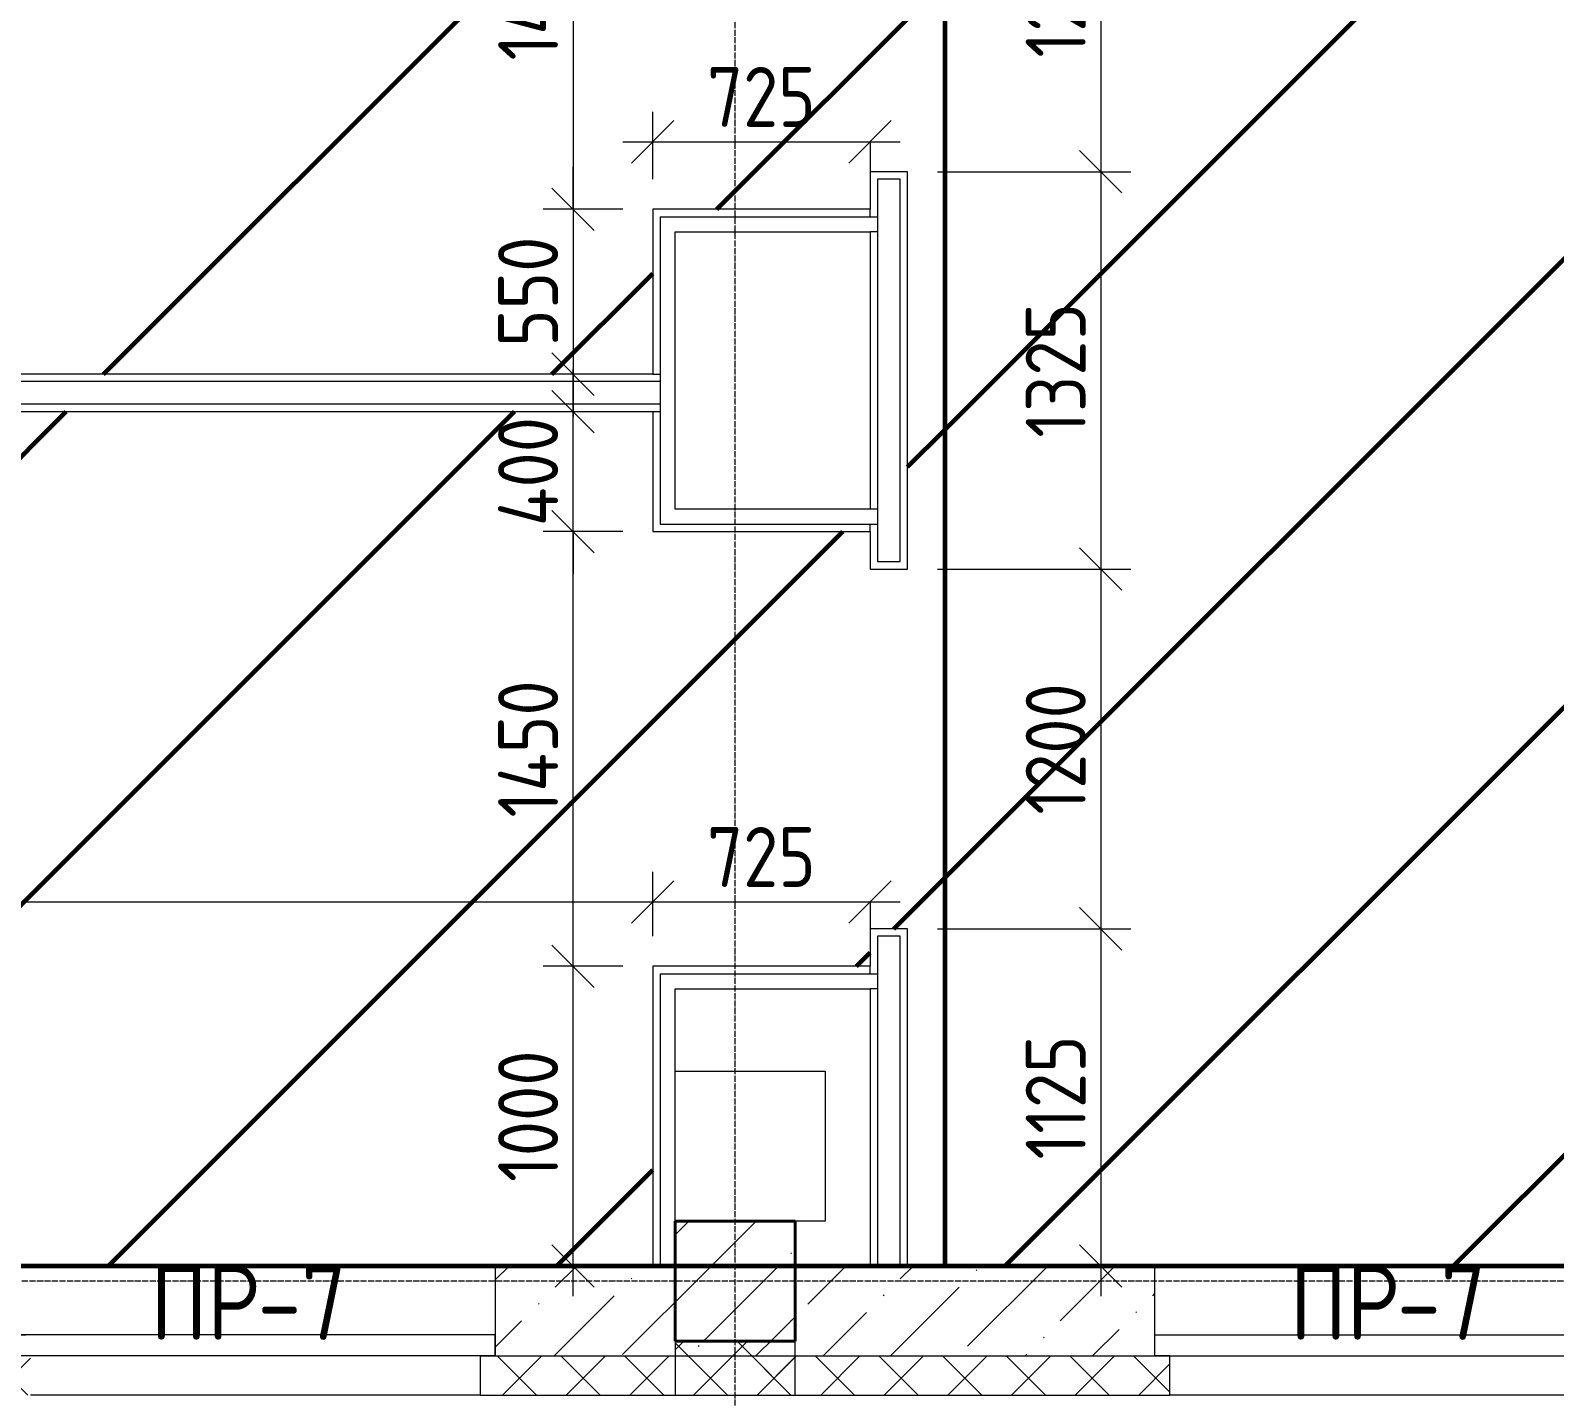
# Model space of a CAD drawing. Header units: millimetres. Extents: x -56773 to 323062, y -262288 to 76460.
# Drawn here: x -15941 to -10858, y -206008 to -201452 of the extents above; entities that cross this region are included whole.
import ezdxf

# ---------------------------------------------------------------- set-up
doc = ezdxf.new("R2010")
doc.units = ezdxf.units.MM
doc.linetypes.add('ADSK_Линия сетки', pattern=[25, 20, -2.5, 0, -2.5])
for name, color, linetype, lineweight in [('1.1)Стяжка керамзит  2 этаж', 5, 'Continuous', 60), ('3.1 Штукатурка внешн стен', 5, 'Continuous', 60), ('_ Окна', 7, 'Continuous', 18), ('Марки', 7, 'Continuous', 20), ('Несущие колонны', 7, 'Continuous', 18), ('Окна', 7, 'Continuous', 9), ('Оси', 7, 'Continuous', 9), ('Перекрытие', 7, 'Continuous', 18), ('Размеры', 7, 'Continuous', 9), ('Стены внутренние', 7, 'Continuous', 18), ('Стены наружные', 7, 'Continuous', 18), ('Стены штриховка', 7, 'Continuous', 9)]:
    doc.layers.add(name, color=color, linetype=linetype, lineweight=lineweight)
doc.styles.add('GOST Common_2', font='', dxfattribs={"width": 0.9, "height": 250})
doc.styles.add('GOST Common_3', font='', dxfattribs={"width": 0.9, "height": 200})
doc.styles.get('GOST Common_2').set_extended_font_data('GOST Common')
doc.styles.get('GOST Common_3').set_extended_font_data('GOST Common')
doc.dimstyles.new('ADSK_Основной_2_0_2', dxfattribs={"dimscale": 304.8, "dimtxt": 201.142999, "dimasz": 0.463911, "dimexe": 0.328084, "dimexo": 0.328084, "dimgap": 0.164042, "dimtad": 1, "dimdec": 3, "dimrnd": 0.001, "dimdsep": 46, "dimtxsty": 'GOST Common_3', "dimblk1": 'OBLIQUE', "dimblk2": 'OBLIQUE', "dimsah": 1, "dimcen": 0.09, "dimdle": 0.328084, "dimazin": 2, "dimtfac": 1, "dimtdec": 4, "dimtix": 1, "dimtmove": 0, "dimatfit": 3, "dimfxl": 1, "dimtvp": 1, "dimtolj": 1, "dimtzin": 0, "dimlwd": 20, "dimlwe": 20, "dimarcsym": 2})
pattern_1 = [(45, (9.36, -198628.46), (-106.066, 106.066), []), (135, (9.36, -198628.46), (-106.066, -106.066), [])]

# ---------------------------------------------------------------- blocks, each defined once
blk = doc.blocks.new('ADSK_КолоннаЖБ_Прямоугольная - 400x400 мм-1807142-Кладочный план 4-го этажа')
at = {"layer": 'Несущие колонны', "lineweight": 40}
for p, q in [((-200, 200), (200, 200)), ((-200, -200), (-200, 200)), ((200, 200), (200, -200)), ((200, -200), (-200, -200))]:
    blk.add_line(p, q, dxfattribs=at)
blk = doc.blocks.new('ОКНО L03 _2СТ_RS - ОК-5_1600х2000h-3556607-Кладочный план 4-го этажа')
at = {"layer": '_ Окна'}
for p, q in [((-838.1, -79), (761.9, -79)), ((-838.1, -149), (-838.1, -79)), ((-838.1, -79), (-803.1, -79)), ((-818.1, -79), (-38.1, -79)), ((-38.1, -79), (741.9, -79)), ((761.9, -79), (726.9, -79)), ((761.9, -149), (761.9, -79)), ((-838.1, -149), (761.9, -149)), ((-838.1, -149), (-833.1, -149)), ((-818.1, -149), (-38.1, -149)), ((-38.1, -149), (741.9, -149)), ((761.9, -149), (756.9, -149))]:
    blk.add_line(p, q, dxfattribs=at)
at = {"layer": 'Окна'}
blk.add_line((-888.1, 150), (811.9, 150), dxfattribs=at)
blk = doc.blocks.new('ОКНО L03 _2СТ_RS - ОК-5_1600х2000h-3556615-Кладочный план 4-го этажа')
at = {"layer": '_ Окна'}
for p, q in [((-838.1, 149), (761.9, 149)), ((-838.1, 149), (-838.1, 79)), ((-838.1, 149), (-833.1, 149)), ((-818.1, 149), (-38.1, 149)), ((-38.1, 149), (741.9, 149)), ((761.9, 149), (756.9, 149)), ((761.9, 149), (761.9, 79)), ((-838.1, 79), (761.9, 79)), ((-838.1, 79), (-803.1, 79)), ((-818.1, 79), (-38.1, 79)), ((-38.1, 79), (741.9, 79)), ((761.9, 79), (726.9, 79))]:
    blk.add_line(p, q, dxfattribs=at)
at = {"layer": 'Окна'}
blk.add_line((-888.1, -150), (811.9, -150), dxfattribs=at)
blk = doc.blocks.new('_Oblique')
at = {"color": 0, "linetype": 'ByBlock', "lineweight": -2}
blk.add_line((-0.5, -0.5), (0.5, 0.5), dxfattribs=at)
blk = doc.blocks.new('*D6344')
at = {"layer": 'Defpoints', "color": 0, "transparency": 16777216}
for p in [(-13015.6, -200723.5), (-13015.6, -201923.5), (-12371.5, -201923.5)]:
    blk.add_point(p, dxfattribs=at)
at = {"layer": 'Размеры', "color": 0, "lineweight": 20, "transparency": 16777216}
for p, q in [((-12371.5, -200623.5), (-12371.5, -202023.5)), ((-12915.6, -200723.5), (-12271.5, -200723.5)), ((-12915.6, -201923.5), (-12271.5, -201923.5))]:
    blk.add_line(p, q, dxfattribs=at)
at = {"layer": 'Размеры', "color": 0, "lineweight": 20, "transparency": 16777216, "xscale": 141.4, "yscale": 141.4, "zscale": 141.4}
for p, rotation in [((-12371.5, -200723.5), 90), ((-12371.5, -201923.5), 270)]:
    blk.add_blockref('_Oblique', p, dxfattribs=dict(at, rotation=rotation))
at = {"layer": 'Размеры', "color": 0, "lineweight": 9, "transparency": 16777216, "insert": (-12521.5, -201323.5), "char_height": 200, "width": 560.473, "attachment_point": 5, "rotation": 90, "style": 'GOST Common_3'}
blk.add_mtext('\\A1;1200', dxfattribs=at)
blk = doc.blocks.new('*D6345')
at = {"layer": 'Defpoints', "color": 0, "transparency": 16777216}
for p in [(-13015.6, -201923.5), (-13015.6, -203248.5), (-12371.5, -203248.5)]:
    blk.add_point(p, dxfattribs=at)
at = {"layer": 'Размеры', "color": 0, "lineweight": 20, "transparency": 16777216}
for p, q in [((-12371.5, -201823.5), (-12371.5, -203348.5)), ((-12915.6, -201923.5), (-12271.5, -201923.5)), ((-12915.6, -203248.5), (-12271.5, -203248.5))]:
    blk.add_line(p, q, dxfattribs=at)
at = {"layer": 'Размеры', "color": 0, "lineweight": 20, "transparency": 16777216, "xscale": 141.4, "yscale": 141.4, "zscale": 141.4}
for p, rotation in [((-12371.5, -201923.5), 90), ((-12371.5, -203248.5), 270)]:
    blk.add_blockref('_Oblique', p, dxfattribs=dict(at, rotation=rotation))
at = {"layer": 'Размеры', "color": 0, "lineweight": 9, "transparency": 16777216, "insert": (-12521.5, -202586), "char_height": 200, "width": 560.473, "attachment_point": 5, "rotation": 90, "style": 'GOST Common_3'}
blk.add_mtext('\\A1;1325', dxfattribs=at)
blk = doc.blocks.new('*D6346')
at = {"layer": 'Defpoints', "color": 0, "transparency": 16777216}
for p in [(-13015.6, -203248.5), (-13015.6, -204448.5), (-12371.5, -204448.5)]:
    blk.add_point(p, dxfattribs=at)
at = {"layer": 'Размеры', "color": 0, "lineweight": 20, "transparency": 16777216}
for p, q in [((-12371.5, -203148.5), (-12371.5, -204548.5)), ((-12915.6, -203248.5), (-12271.5, -203248.5)), ((-12915.6, -204448.5), (-12271.5, -204448.5))]:
    blk.add_line(p, q, dxfattribs=at)
at = {"layer": 'Размеры', "color": 0, "lineweight": 20, "transparency": 16777216, "xscale": 141.4, "yscale": 141.4, "zscale": 141.4}
for p, rotation in [((-12371.5, -203248.5), 90), ((-12371.5, -204448.5), 270)]:
    blk.add_blockref('_Oblique', p, dxfattribs=dict(at, rotation=rotation))
at = {"layer": 'Размеры', "color": 0, "lineweight": 9, "transparency": 16777216, "insert": (-12521.5, -203848.5), "char_height": 200, "width": 560.473, "attachment_point": 5, "rotation": 90, "style": 'GOST Common_3'}
blk.add_mtext('\\A1;1200', dxfattribs=at)
blk = doc.blocks.new('*D6347')
at = {"layer": 'Defpoints', "color": 0, "transparency": 16777216}
for p in [(-13015.6, -204448.5), (-12371.5, -205573.5), (-12271.5, -205573.5)]:
    blk.add_point(p, dxfattribs=at)
at = {"layer": 'Размеры', "color": 0, "lineweight": 20, "transparency": 16777216}
for p, q in [((-12371.5, -204348.5), (-12371.5, -205673.5)), ((-12915.6, -204448.5), (-12271.5, -204448.5)), ((-12371.5, -205573.5), (-12471.5, -205573.5))]:
    blk.add_line(p, q, dxfattribs=at)
at = {"layer": 'Размеры', "color": 0, "lineweight": 20, "transparency": 16777216, "xscale": 141.4, "yscale": 141.4, "zscale": 141.4}
for p, rotation in [((-12371.5, -204448.5), 90), ((-12371.5, -205573.5), 270)]:
    blk.add_blockref('_Oblique', p, dxfattribs=dict(at, rotation=rotation))
at = {"layer": 'Размеры', "color": 0, "lineweight": 9, "transparency": 16777216, "insert": (-12521.5, -205011), "char_height": 200, "width": 515.472, "attachment_point": 5, "rotation": 90, "style": 'GOST Common_3'}
blk.add_mtext('\\A1;1125', dxfattribs=at)
blk = doc.blocks.new('*D6349')
at = {"layer": 'Defpoints', "color": 0, "transparency": 16777216}
for p in [(-13865.6, -204358.9), (-13865.6, -204573.5), (-19390.6, -205423.5)]:
    blk.add_point(p, dxfattribs=at)
at = {"layer": 'Размеры', "color": 0, "lineweight": 20, "transparency": 16777216}
for p, q in [((-19390.6, -205323.5), (-19390.6, -204258.9)), ((-13865.6, -204473.5), (-13865.6, -204258.9)), ((-19490.6, -204358.9), (-13765.6, -204358.9))]:
    blk.add_line(p, q, dxfattribs=at)
at = {"layer": 'Размеры', "color": 0, "lineweight": 20, "transparency": 16777216, "xscale": 141.4, "yscale": 141.4, "zscale": 141.4, "rotation": 180}
blk.add_blockref('_Oblique', (-19390.6, -204358.9), dxfattribs=at)
at = {"layer": 'Размеры', "color": 0, "lineweight": 20, "transparency": 16777216, "xscale": 141.4, "yscale": 141.4, "zscale": 141.4}
blk.add_blockref('_Oblique', (-13865.6, -204358.9), dxfattribs=at)
at = {"layer": 'Размеры', "color": 0, "lineweight": 9, "transparency": 16777216, "insert": (-16628.1, -204208.9), "char_height": 200, "width": 605.475, "attachment_point": 5, "style": 'GOST Common_3'}
blk.add_mtext('\\A1;5525', dxfattribs=at)
blk = doc.blocks.new('*D6350')
at = {"layer": 'Defpoints', "color": 0, "transparency": 16777216}
for p in [(-13140.6, -204258.9), (-13140.6, -204358.9), (-13865.6, -204573.5)]:
    blk.add_point(p, dxfattribs=at)
at = {"layer": 'Размеры', "color": 0, "lineweight": 20, "transparency": 16777216}
for p, q in [((-13865.6, -204473.5), (-13865.6, -204258.9)), ((-13965.6, -204358.9), (-13040.6, -204358.9)), ((-13140.6, -204358.9), (-13140.6, -204458.9))]:
    blk.add_line(p, q, dxfattribs=at)
at = {"layer": 'Размеры', "color": 0, "lineweight": 20, "transparency": 16777216, "xscale": 141.4, "yscale": 141.4, "zscale": 141.4, "rotation": 180}
blk.add_blockref('_Oblique', (-13865.6, -204358.9), dxfattribs=at)
at = {"layer": 'Размеры', "color": 0, "lineweight": 20, "transparency": 16777216, "xscale": 141.4, "yscale": 141.4, "zscale": 141.4}
blk.add_blockref('_Oblique', (-13140.6, -204358.9), dxfattribs=at)
at = {"layer": 'Размеры', "color": 0, "lineweight": 9, "transparency": 16777216, "insert": (-13503.1, -204208.9), "char_height": 200, "width": 454.106, "attachment_point": 5, "style": 'GOST Common_3'}
blk.add_mtext('\\A1;725', dxfattribs=at)
blk = doc.blocks.new('*D6351')
at = {"layer": 'Defpoints', "color": 0, "transparency": 16777216}
for p in [(-14131.1, -204573.5), (-13865.6, -204573.5), (-14231.1, -205573.5)]:
    blk.add_point(p, dxfattribs=at)
at = {"layer": 'Размеры', "color": 0, "lineweight": 20, "transparency": 16777216}
for p, q in [((-14131.1, -205673.5), (-14131.1, -204473.5)), ((-13965.6, -204573.5), (-14231.1, -204573.5)), ((-14131.1, -205573.5), (-14031.1, -205573.5))]:
    blk.add_line(p, q, dxfattribs=at)
at = {"layer": 'Размеры', "color": 0, "lineweight": 20, "transparency": 16777216, "xscale": 141.4, "yscale": 141.4, "zscale": 141.4}
for p, rotation in [((-14131.1, -204573.5), 90), ((-14131.1, -205573.5), 270)]:
    blk.add_blockref('_Oblique', p, dxfattribs=dict(at, rotation=rotation))
at = {"layer": 'Размеры', "color": 0, "lineweight": 9, "transparency": 16777216, "insert": (-14281.1, -205073.5), "char_height": 200, "width": 560.473, "attachment_point": 5, "rotation": 90, "style": 'GOST Common_3'}
blk.add_mtext('\\A1;1000', dxfattribs=at)
blk = doc.blocks.new('*D6352')
at = {"layer": 'Defpoints', "color": 0, "transparency": 16777216}
for p in [(-14131.1, -203123.5), (-13865.6, -203123.5), (-13865.6, -204573.5)]:
    blk.add_point(p, dxfattribs=at)
at = {"layer": 'Размеры', "color": 0, "lineweight": 20, "transparency": 16777216}
for p, q in [((-14131.1, -204673.5), (-14131.1, -203023.5)), ((-13965.6, -203123.5), (-14231.1, -203123.5)), ((-13965.6, -204573.5), (-14231.1, -204573.5))]:
    blk.add_line(p, q, dxfattribs=at)
at = {"layer": 'Размеры', "color": 0, "lineweight": 20, "transparency": 16777216, "xscale": 141.4, "yscale": 141.4, "zscale": 141.4}
for p, rotation in [((-14131.1, -203123.5), 90), ((-14131.1, -204573.5), 270)]:
    blk.add_blockref('_Oblique', p, dxfattribs=dict(at, rotation=rotation))
at = {"layer": 'Размеры', "color": 0, "lineweight": 9, "transparency": 16777216, "insert": (-14281.1, -203848.5), "char_height": 200, "width": 580.928, "attachment_point": 5, "rotation": 90, "style": 'GOST Common_3'}
blk.add_mtext('\\A1;1450', dxfattribs=at)
blk = doc.blocks.new('*D6353')
at = {"layer": 'Defpoints', "color": 0, "transparency": 16777216}
for p in [(-14231.1, -202723.5), (-14131.1, -202723.5), (-13865.6, -203123.5)]:
    blk.add_point(p, dxfattribs=at)
at = {"layer": 'Размеры', "color": 0, "lineweight": 20, "transparency": 16777216}
for p, q in [((-14131.1, -202723.5), (-14131.1, -202582.1)), ((-14131.1, -202723.5), (-14031.1, -202723.5)), ((-14131.1, -203123.5), (-14131.1, -202723.5)), ((-13965.6, -203123.5), (-14231.1, -203123.5)), ((-14131.1, -203123.5), (-14131.1, -203264.9))]:
    blk.add_line(p, q, dxfattribs=at)
at = {"layer": 'Размеры', "color": 0, "lineweight": 20, "transparency": 16777216, "xscale": 141.4, "yscale": 141.4, "zscale": 141.4}
for p, rotation in [((-14131.1, -202723.5), 270), ((-14131.1, -203123.5), 90)]:
    blk.add_blockref('_Oblique', p, dxfattribs=dict(at, rotation=rotation))
at = {"layer": 'Размеры', "color": 0, "lineweight": 9, "transparency": 16777216, "insert": (-14281.1, -202923.5), "char_height": 200, "width": 474.561, "attachment_point": 5, "rotation": 90, "style": 'GOST Common_3'}
blk.add_mtext('\\A1;400', dxfattribs=at)
blk = doc.blocks.new('*D6355')
at = {"layer": 'Defpoints', "color": 0, "transparency": 16777216}
for p in [(-13865.6, -200598.5), (-14131.1, -202048.5), (-13865.6, -202048.5)]:
    blk.add_point(p, dxfattribs=at)
at = {"layer": 'Размеры', "color": 0, "lineweight": 20, "transparency": 16777216}
for p, q in [((-14131.1, -200498.5), (-14131.1, -202148.5)), ((-13965.6, -200598.5), (-14231.1, -200598.5)), ((-13965.6, -202048.5), (-14231.1, -202048.5))]:
    blk.add_line(p, q, dxfattribs=at)
at = {"layer": 'Размеры', "color": 0, "lineweight": 20, "transparency": 16777216, "xscale": 141.4, "yscale": 141.4, "zscale": 141.4}
for p, rotation in [((-14131.1, -200598.5), 90), ((-14131.1, -202048.5), 270)]:
    blk.add_blockref('_Oblique', p, dxfattribs=dict(at, rotation=rotation))
at = {"layer": 'Размеры', "color": 0, "lineweight": 9, "transparency": 16777216, "insert": (-14281.1, -201323.5), "char_height": 200, "width": 580.928, "attachment_point": 5, "rotation": 90, "style": 'GOST Common_3'}
blk.add_mtext('\\A1;1450', dxfattribs=at)
blk = doc.blocks.new('*D6356')
at = {"layer": 'Defpoints', "color": 0, "transparency": 16777216}
for p in [(-13865.6, -202048.5), (-14131.1, -202598.5), (-14031.1, -202598.5)]:
    blk.add_point(p, dxfattribs=at)
at = {"layer": 'Размеры', "color": 0, "lineweight": 20, "transparency": 16777216}
for p, q in [((-14131.1, -202048.5), (-14131.1, -201907.1)), ((-13965.6, -202048.5), (-14231.1, -202048.5)), ((-14131.1, -202048.5), (-14131.1, -202598.5)), ((-14131.1, -202598.5), (-14231.1, -202598.5)), ((-14131.1, -202598.5), (-14131.1, -202739.9))]:
    blk.add_line(p, q, dxfattribs=at)
at = {"layer": 'Размеры', "color": 0, "lineweight": 20, "transparency": 16777216, "xscale": 141.4, "yscale": 141.4, "zscale": 141.4}
for p, rotation in [((-14131.1, -202048.5), 270), ((-14131.1, -202598.5), 90)]:
    blk.add_blockref('_Oblique', p, dxfattribs=dict(at, rotation=rotation))
at = {"layer": 'Размеры', "color": 0, "lineweight": 9, "transparency": 16777216, "insert": (-14281.1, -202323.5), "char_height": 200, "width": 454.106, "attachment_point": 5, "rotation": 90, "style": 'GOST Common_3'}
blk.add_mtext('\\A1;550', dxfattribs=at)
blk = doc.blocks.new('*D6357')
at = {"layer": 'Defpoints', "color": 0, "transparency": 16777216}
for p in [(-13140.6, -201723.7), (-13140.6, -201823.7), (-13865.6, -202048.5)]:
    blk.add_point(p, dxfattribs=at)
at = {"layer": 'Размеры', "color": 0, "lineweight": 20, "transparency": 16777216}
for p, q in [((-13865.6, -201948.5), (-13865.6, -201723.7)), ((-13965.6, -201823.7), (-13040.6, -201823.7)), ((-13140.6, -201823.7), (-13140.6, -201923.7))]:
    blk.add_line(p, q, dxfattribs=at)
at = {"layer": 'Размеры', "color": 0, "lineweight": 20, "transparency": 16777216, "xscale": 141.4, "yscale": 141.4, "zscale": 141.4, "rotation": 180}
blk.add_blockref('_Oblique', (-13865.6, -201823.7), dxfattribs=at)
at = {"layer": 'Размеры', "color": 0, "lineweight": 20, "transparency": 16777216, "xscale": 141.4, "yscale": 141.4, "zscale": 141.4}
blk.add_blockref('_Oblique', (-13140.6, -201823.7), dxfattribs=at)
at = {"layer": 'Размеры', "color": 0, "lineweight": 9, "transparency": 16777216, "insert": (-13503.1, -201673.7), "char_height": 200, "width": 454.106, "attachment_point": 5, "style": 'GOST Common_3'}
blk.add_mtext('\\A1;725', dxfattribs=at)

msp = doc.modelspace()

# ---------------------------------------------------------------- hatches: boundary and pattern name
at = {"layer": '1.1)Стяжка керамзит  2 этаж', "transparency": 33554687}
h = msp.add_hatch(dxfattribs=at)
h.set_pattern_fill('ANSI31', color=5, scale=333)
h.paths.add_polyline_path([(-9515.6385, -189498.4914), (-9640.6385, -189498.4914), (-9640.6385, -190548.4914), (-9765.6385, -190548.4914), (-9765.6385, -187843.4914), (-9640.6385, -187843.4914), (-9640.6385, -187943.4914), (-9515.6385, -187943.4914), (-9515.6385, -186643.4914), (-9640.6385, -186643.4914), (-9640.6385, -186743.4914), (-9765.6385, -186743.4914), (-9765.6385, -186538.4914), (-9765.6385, -186038.4914), (-9765.6385, -185848.4914), (-9765.6385, -185248.4914), (-9765.6385, -184728.4914), (-9765.6385, -184068.4914), (-9765.6385, -182048.4914), (-9640.6385, -182048.4914), (-9640.6385, -182198.4914), (-9515.6385, -182198.4914), (-9515.6385, -180798.4914), (-9640.6385, -180798.4914), (-9640.6385, -180948.4914), (-9765.6385, -180948.4914), (-9765.6385, -179748.4914), (-12890.6385, -179748.4914), (-12890.6385, -205573.4914), (-9515.6385, -205573.4914), (-9515.6385, -195798.4914), (-9640.6385, -195798.4914), (-9740.6385, -195798.4914), (-9765.6385, -195798.4914), (-9765.6385, -194723.4914), (-9640.6385, -194723.4914), (-9640.6385, -194998.4914), (-9515.6385, -194998.4914), (-9515.6385, -192473.4914), (-9640.6385, -192473.4914), (-9640.6385, -193673.4914), (-9765.6385, -193673.4914), (-9765.6385, -191598.4914), (-9640.6385, -191598.4914), (-9640.6385, -192348.4914), (-9515.6385, -192348.4914)])
h.paths.add_polyline_path([(-12770.185, -182943.7312), (-12010.185, -182943.7312), (-12010.185, -182938.7312), (-12770.185, -182938.7312)], flags=16)
h.paths.add_polyline_path([(-12010.185, -183904.7961), (-12770.185, -183904.7961), (-12770.185, -183909.7961), (-12010.185, -183909.7961)], flags=16)
h = msp.add_hatch(dxfattribs=at)
h.set_pattern_fill('ANSI31', color=5, scale=333)
h.paths.add_polyline_path([(-12890.6385, -192598.4914), (-13140.6385, -192598.4914), (-13140.6385, -192473.4914), (-13015.6385, -192473.4914), (-13015.6385, -189998.4914), (-15215.6385, -189998.4914), (-15215.6385, -192473.4914), (-14340.6385, -192473.4914), (-14340.6385, -192598.4914), (-15540.6385, -192598.4914), (-15540.6385, -192473.4914), (-15515.6385, -192473.4914), (-15515.6385, -190273.4914), (-15690.6385, -190273.4914), (-15690.6385, -190148.4914), (-15515.6385, -190148.4914), (-15515.6385, -188098.4914), (-16790.6385, -188098.4914), (-16790.6385, -190148.4914), (-16590.6385, -190148.4914), (-16590.6385, -190273.4914), (-16790.6385, -190273.4914), (-16790.6385, -191248.4914), (-16965.6385, -191248.4914), (-16965.6385, -192473.4914), (-16440.6385, -192473.4914), (-16440.6385, -192598.4914), (-18415.6385, -192598.4914), (-18415.6385, -192473.4914), (-17090.6385, -192473.4914), (-17090.6385, -189548.4914), (-17290.6385, -189548.4914), (-17290.6385, -189498.4914), (-17090.6385, -189498.4914), (-17090.6385, -187898.4914), (-18290.6385, -187898.4914), (-18290.6385, -189498.4914), (-18030.6385, -189498.4914), (-18030.6385, -189548.4914), (-18440.6385, -189548.4914), (-18440.6385, -189498.4914), (-18340.6385, -189498.4914), (-18340.6385, -187898.4914), (-19540.6385, -187898.4914), (-19540.6385, -189023.4914), (-19390.6385, -189023.4914), (-19390.6385, -189423.4914), (-19540.6385, -189423.4914), (-19540.6385, -189498.4914), (-19180.6385, -189498.4914), (-19180.6385, -189548.4914), (-19540.6385, -189548.4914), (-19540.6385, -190023.4914), (-19540.6385, -191673.4914), (-19540.6385, -192473.4914), (-19315.6385, -192473.4914), (-19315.6385, -192598.4914), (-19540.6385, -192598.4914), (-19540.6385, -192823.4914), (-19540.6385, -194473.4914), (-19540.6385, -194998.4914), (-13015.6385, -194998.4914), (-13015.6385, -196523.4914), (-13140.6385, -196523.4914), (-13140.6385, -196398.4914), (-13865.6385, -196398.4914), (-13865.6385, -195123.4914), (-19390.6385, -195123.4914), (-19390.6385, -195423.4914), (-19540.6385, -195423.4914), (-19540.6385, -196623.4914), (-19540.6385, -198273.4914), (-19540.6385, -199423.4914), (-19390.6385, -199423.4914), (-13865.6385, -199423.4914), (-13865.6385, -197848.4914), (-13140.6385, -197848.4914), (-13140.6385, -197723.4914), (-13015.6385, -197723.4914), (-13015.6385, -197943.4914), (-13015.6385, -198803.4914), (-13015.6385, -200723.4914), (-13140.6385, -200723.4914), (-13140.6385, -200598.4914), (-13865.6385, -200598.4914), (-13865.6385, -199548.4914), (-19390.6385, -199548.4914), (-19390.6385, -199823.4914), (-19540.6385, -199823.4914), (-19540.6385, -200423.4914), (-19540.6385, -202073.4914), (-19540.6385, -202598.4914), (-13865.6385, -202598.4914), (-13865.6385, -202048.4914), (-13140.6385, -202048.4914), (-13140.6385, -201923.4914), (-13015.6385, -201923.4914), (-13015.6385, -203248.4914), (-13140.6385, -203248.4914), (-13140.6385, -203123.4914), (-13865.6385, -203123.4914), (-13865.6385, -202723.4914), (-19540.6385, -202723.4914), (-19540.6385, -205423.4914), (-19390.6385, -205423.4914), (-19390.6385, -205573.4914), (-18790.6385, -205573.4914), (-17140.6385, -205573.4914), (-15990.6385, -205573.4914), (-14340.6385, -205573.4914), (-13865.6385, -205573.4914), (-13865.6385, -204573.4914), (-13140.6385, -204573.4914), (-13140.6385, -204448.4914), (-13015.6385, -204448.4914), (-13015.6385, -205573.4914), (-12890.6385, -205573.4914)])
at = {"layer": 'Несущие колонны', "lineweight": 9}
h = msp.add_hatch(dxfattribs=at)
h.set_pattern_fill('FP_1', color=256, style=0, pattern_type=2)
h.set_pattern_definition([(45, (9.36, -198628.46), (-224.5064, 224.5064), []), (45, (233.87, -198628.46), (-224.5064, 224.5064), [396.875, -79.375, 3.353, -76.022])])
h.paths.add_polyline_path([(-13790.6385, -205823.4914), (-13390.6385, -205823.4914), (-13390.6385, -205423.4914), (-13790.6385, -205423.4914)])
at = {"layer": 'Стены внутренние', "lineweight": 9}
h = msp.add_hatch(dxfattribs=at)
h.set_pattern_fill('FP_2', color=256, style=0, pattern_type=2)
h.set_pattern_definition([(45, (9.36, -198628.46), (84.1895, 308.696), [396.875, -79.375, 3.353, -76.022])])
h.paths.add_polyline_path([(-3390.6385, -205873.4914), (-3390.6385, -205573.4914), (-3990.6385, -205573.4914), (-3990.6385, -205872.4914), (-4040.6385, -205873.4914)])
h.paths.add_polyline_path([(-5540.6385, -205873.4914), (-5540.6385, -205872.4914), (-5590.6385, -205872.4914), (-5590.6385, -205573.4914), (-6790.6385, -205573.4914), (-6790.6385, -205872.4914), (-6605.294, -205873.4914)])
h.paths.add_polyline_path([(-14030.6674, -205873.4914), (-12190.6385, -205872.4914), (-12190.6385, -205573.4914), (-14390.6385, -205573.4914), (-14390.6385, -205872.4914), (-14440.6385, -205873.4914)])
h.paths.add_polyline_path([(-9905.46, -205873.4914), (-8390.6385, -205872.4914), (-8390.6385, -205573.4914), (-8990.6385, -205573.4914), (-8990.6385, -205823.4914), (-9390.6385, -205823.4914), (-9390.6385, -205573.4914), (-10590.6385, -205573.4914), (-10590.6385, -205872.4914), (-10640.6385, -205873.4914)])
h.paths.add_polyline_path([(-19390.6385, -205873.4914), (-18790.6385, -205872.4914), (-18790.6385, -205573.4914), (-19390.6385, -205573.4914), (-19390.6385, -205823.4914)])
h.paths.add_polyline_path([(-15940.6385, -205873.4914), (-15940.6385, -205872.4914), (-15990.6385, -205872.4914), (-15990.6385, -205573.4914), (-17190.6385, -205573.4914), (-17190.6385, -205872.4914), (-16505.7919, -205873.4914)])
at = {"layer": 'Стены наружные', "lineweight": 9}
h = msp.add_hatch(dxfattribs=at)
h.set_pattern_fill('FP_4', color=256, style=0, pattern_type=2)
h.set_pattern_definition(pattern_1)
h.paths.add_polyline_path([(-13790.6385, -206003.4914), (-13390.6385, -206003.4914), (-13390.6385, -205823.4914), (-13790.6385, -205823.4914)])
h = msp.add_hatch(dxfattribs=at)
h.set_pattern_fill('FP_4', color=256, style=0, pattern_type=2)
h.set_pattern_definition(pattern_1)
h.paths.add_polyline_path([(-3390.6385, -206003.4914), (-3390.6385, -205873.4914), (-4040.6385, -205873.4914), (-4040.6385, -206003.4914)])
h.paths.add_polyline_path([(-17240.6385, -206003.4914), (-15940.6385, -206003.4914), (-15940.6385, -205873.4914), (-17240.6385, -205873.4914)])
h.paths.add_polyline_path([(-19390.6385, -206003.4914), (-18740.6385, -206003.4914), (-18740.6385, -205873.4914), (-19390.6385, -205873.4914)])
h.paths.add_polyline_path([(-6605.294, -206003.4914), (-5540.6385, -206003.4914), (-5540.6385, -205873.4914), (-6840.6385, -205873.4914), (-6840.6385, -206003.4914)])
h.paths.add_polyline_path([(-14440.6385, -206003.4914), (-12140.6385, -206003.4914), (-12140.6385, -205873.4914), (-14440.6385, -205873.4914)])
h.paths.add_polyline_path([(-9905.46, -206003.4914), (-8340.6385, -206003.4914), (-8340.6385, -205873.4914), (-10640.6385, -205873.4914), (-10640.6385, -206003.4914)])

# ---------------------------------------------------------------- linework, layer by layer
at = {"layer": '1.1)Стяжка керамзит  2 этаж'}
msp.add_lwpolyline([(-9515.6385, -205573.4914), (-12890.6385, -205573.4914), (-12890.6385, -179748.4914), (-9515.6385, -179748.4914)], close=True, dxfattribs=at)
at = {"layer": '3.1 Штукатурка внешн стен'}
msp.add_lwpolyline([(61409.3615, -205573.4914), (-19390.6385, -205573.4914)], dxfattribs=at)
at = {"layer": 'Несущие колонны', "lineweight": 9}
for p, q in [((-13390.6385, -205423.4914), (-13790.6385, -205423.4914)), ((-13790.6385, -205423.4914), (-13790.6385, -205823.4914)), ((-13390.6385, -205823.4914), (-13390.6385, -205423.4914)), ((-13790.6385, -205823.4914), (-13390.6385, -205823.4914))]:
    msp.add_line(p, q, dxfattribs=at)
at = {"layer": 'Оси', "linetype": 'ADSK_Линия сетки', "lineweight": 5}
for p, q in [((-13590.6385, -209602.3427), (-13590.6385, -174127.5463)), ((62563.3938, -205623.4914), (-25230.7352, -205623.4914))]:
    msp.add_line(p, q, dxfattribs=at)
at = {"layer": 'Перекрытие'}
for p, q in [((-13790.6385, -204923.4914), (-13290.6385, -204923.4914)), ((-13290.6385, -204923.4914), (-13290.6385, -205423.4914)), ((-13290.6385, -205423.4914), (-13390.6385, -205423.4914))]:
    msp.add_line(p, q, dxfattribs=at)
at = {"layer": 'Стены внутренние', "lineweight": 5}
for p, q in [((-13140.6385, -201923.4914), (-13140.6385, -202048.4914)), ((-13015.6385, -201923.4914), (-13140.6385, -201923.4914)), ((-13015.6385, -203248.4914), (-13015.6385, -201923.4914)), ((-13865.6385, -202048.4914), (-13865.6385, -202598.4914)), ((-13140.6385, -202048.4914), (-13865.6385, -202048.4914)), ((-13790.6385, -203048.4914), (-13790.6385, -202123.4914)), ((-13790.6385, -202123.4914), (-13140.6385, -202123.4914)), ((-13140.6385, -202123.4914), (-13140.6385, -203048.4914)), ((-13865.6385, -202598.4914), (-19540.6385, -202598.4914)), ((-19540.6385, -202723.4914), (-13865.6385, -202723.4914)), ((-13865.6385, -202723.4914), (-13865.6385, -203123.4914)), ((-13140.6385, -203048.4914), (-13790.6385, -203048.4914)), ((-13865.6385, -203123.4914), (-13140.6385, -203123.4914)), ((-13140.6385, -203123.4914), (-13140.6385, -203248.4914)), ((-13140.6385, -203248.4914), (-13015.6385, -203248.4914)), ((-13140.6385, -204448.4914), (-13140.6385, -204573.4914)), ((-13015.6385, -204448.4914), (-13140.6385, -204448.4914)), ((-13015.6385, -205573.4914), (-13015.6385, -204448.4914)), ((-13865.6385, -204573.4914), (-13865.6385, -205573.4914)), ((-13140.6385, -204573.4914), (-13865.6385, -204573.4914)), ((-13790.6385, -205573.4914), (-13790.6385, -204648.4914)), ((-13790.6385, -204648.4914), (-13140.6385, -204648.4914)), ((-13140.6385, -204648.4914), (-13140.6385, -205573.4914)), ((-15990.6385, -205573.4914), (-14390.6385, -205573.4914)), ((-13865.6385, -205573.4914), (-14390.6385, -205573.4914)), ((-14390.6385, -205573.4914), (-14390.6385, -205872.4914)), ((-13140.6385, -205573.4914), (-13790.6385, -205573.4914)), ((-12190.6385, -205573.4914), (-13015.6385, -205573.4914)), ((-12190.6385, -205872.4914), (-12190.6385, -205573.4914)), ((-12190.6385, -205573.4914), (-10590.6385, -205573.4914)), ((-14390.6385, -205872.4914), (-14440.6385, -205872.4914)), ((-14440.6385, -205872.4914), (-14440.6385, -205873.4914)), ((-12140.6385, -205872.4914), (-12190.6385, -205872.4914)), ((-12140.6385, -205873.4914), (-12140.6385, -205872.4914))]:
    msp.add_line(p, q, dxfattribs=at)
at = {"layer": 'Стены наружные', "lineweight": 9}
for p, q in [((-13390.6385, -205823.4914), (-13790.6385, -205823.4914)), ((-13790.6385, -205823.4914), (-13790.6385, -206003.4914)), ((-13390.6385, -206003.4914), (-13390.6385, -205823.4914)), ((-14440.6385, -205873.4914), (-14440.6385, -206003.4914)), ((-12140.6385, -206003.4914), (-12140.6385, -205873.4914)), ((-14440.6385, -206003.4914), (-15940.6385, -206003.4914)), ((-14440.6385, -206003.4914), (-12140.6385, -206003.4914)), ((-10640.6385, -206003.4914), (-12140.6385, -206003.4914))]:
    msp.add_line(p, q, dxfattribs=at)
at = {"layer": 'Стены штриховка', "lineweight": 9}
for p, q in [((-13040.6385, -201948.4914), (-13115.6385, -201948.4914)), ((-13115.6385, -201948.4914), (-13115.6385, -203223.4914)), ((-13040.6385, -203223.4914), (-13040.6385, -201948.4914)), ((-13840.6385, -202073.4914), (-13840.6385, -203098.4914)), ((-13840.6385, -202073.4914), (-13115.6385, -202073.4914)), ((-13140.6385, -202073.4914), (-13140.6385, -202048.4914)), ((-13115.6385, -202123.4914), (-13140.6385, -202123.4914)), ((-13840.6385, -202623.4914), (-19540.6385, -202623.4914)), ((-13865.6385, -202598.4914), (-13840.6385, -202598.4914)), ((-13840.6385, -202698.4914), (-19540.6385, -202698.4914)), ((-13865.6385, -202723.4914), (-13840.6385, -202723.4914)), ((-13115.6385, -203048.4914), (-13140.6385, -203048.4914)), ((-13840.6385, -203098.4914), (-13115.6385, -203098.4914)), ((-13140.6385, -203123.4914), (-13140.6385, -203098.4914)), ((-13115.6385, -203223.4914), (-13040.6385, -203223.4914)), ((-13115.6385, -204473.4914), (-13115.6385, -205573.4914)), ((-13040.6385, -204473.4914), (-13115.6385, -204473.4914)), ((-13040.6385, -205573.4914), (-13040.6385, -204473.4914)), ((-13140.6385, -204598.4914), (-13140.6385, -204573.4914)), ((-13840.6385, -204598.4914), (-13840.6385, -205573.4914)), ((-13840.6385, -204598.4914), (-13115.6385, -204598.4914)), ((-13115.6385, -204648.4914), (-13140.6385, -204648.4914)), ((-13865.6385, -205573.4914), (-13790.6385, -205573.4914)), ((-13140.6385, -205573.4914), (-13015.6385, -205573.4914)), ((-12140.6385, -205873.4914), (-14440.6385, -205873.4914))]:
    msp.add_line(p, q, dxfattribs=at)

# ---------------------------------------------------------------- block references
at = {"layer": 'Несущие колонны', "lineweight": 40, "rotation": 89.9999999999999}
msp.add_blockref('ADSK_КолоннаЖБ_Прямоугольная - 400x400 мм-1807142-Кладочный план 4-го этажа', (-13590.6385, -205623.4914), dxfattribs=at)
at = {"layer": 'Окна', "rotation": 180}
msp.add_blockref('ОКНО L03 _2СТ_RS - ОК-5_1600х2000h-3556615-Кладочный план 4-го этажа', (-15228.7385, -205723.4914), dxfattribs=at)
at = {"layer": 'Окна', "lineweight": 9}
msp.add_blockref('ОКНО L03 _2СТ_RS - ОК-5_1600х2000h-3556607-Кладочный план 4-го этажа', (-11352.5385, -205723.4914), dxfattribs=at)

# ---------------------------------------------------------------- texts
at = {"layer": 'Марки', "lineweight": 9, "char_height": 250, "attachment_point": 1, "style": 'GOST Common_2'}
for s, insert, width in [('ПР', (-15540.5693, -205569.5103), 432.91125), ('-7', (-15183.3818, -205569.5103), 389.620125), ('ПР', (-11740.5693, -205569.5103), 432.91125), ('-7', (-11383.3818, -205569.5103), 389.620125)]:
    msp.add_mtext(s, dxfattribs=dict(at, insert=insert, width=width))

# ---------------------------------------------------------------- dimensions: what is measured, and where the dimension line sits
at = {"layer": 'Размеры', "lineweight": 9}
for base, p1, p2, override, picture, middle in [((-14131.0784, -202048.4914), (-13865.6385, -200598.4914), (-13865.6385, -202048.4914), {"dimpost": '<>', "dimfxl": 1450}, '*D6355', (-14281.0784, -201323.4914)), ((-12371.4865, -201923.4914), (-13015.6385, -200723.4914), (-13015.6385, -201923.4914), {"dimpost": '<>', "dimfxl": 1200}, '*D6344', (-12521.4865, -201323.4914)), ((-12371.4865, -203248.4914), (-13015.6385, -201923.4914), (-13015.6385, -203248.4914), {"dimpost": '<>', "dimfxl": 1325}, '*D6345', (-12521.4865, -202585.9914)), ((-14131.0784, -202598.4914), (-13865.6385, -202048.4914), (-14031.0935, -202598.4914), {"dimpost": '<>', "dimfxl": 574.347774}, '*D6356', (-14281.0784, -202323.4914)), ((-14131.0784, -202723.4914), (-13865.6385, -203123.4914), (-14231.0633, -202723.4914), {"dimpost": '<>', "dimfxl": 541.788982}, '*D6353', (-14281.0784, -202923.4914)), ((-14131.0784, -203123.4914), (-13865.6385, -204573.4914), (-13865.6385, -203123.4914), {"dimpost": '<>', "dimfxl": 1450}, '*D6352', (-14281.0784, -203848.4914)), ((-12371.4865, -204448.4914), (-13015.6385, -203248.4914), (-13015.6385, -204448.4914), {"dimpost": '<>', "dimfxl": 1200}, '*D6346', (-12521.4865, -203848.4914)), ((-12371.4865, -205573.4914), (-13015.6385, -204448.4914), (-12271.5016, -205573.4914), {"dimpost": '<>', "dimfxl": 1348.838293}, '*D6347', (-12521.4865, -205010.9914)), ((-14131.0784, -204573.4914), (-14231.0633, -205573.4914), (-13865.6385, -204573.4914), {"dimpost": '<>', "dimfxl": 1064.676148}, '*D6351', (-14281.0784, -205073.4914))]:
    dim = msp.add_linear_dim(base=base, p1=p1, p2=p2, angle=90, dimstyle='ADSK_Основной_2_0_2', override=override, dxfattribs=at)
    dim.commit()
    dim.dimension.update_dxf_attribs({"geometry": picture, "text_midpoint": middle})
for base, p1, p2, override, picture, middle in [((-13140.6385, -201823.7149), (-13865.6385, -202048.4914), (-13140.6385, -201723.73), {"dimpost": '<>', "dimfxl": 794.414849}, '*D6357', (-13503.1385, -201673.7149)), ((-13865.6385, -204358.9303), (-19390.6385, -205423.4914), (-13865.6385, -204573.4914), {"dimpost": '<>', "dimfxl": 5590.002236}, '*D6349', (-16628.1385, -204208.9303)), ((-13140.6385, -204358.9303), (-13865.6385, -204573.4914), (-13140.6385, -204258.9455), {"dimpost": '<>', "dimfxl": 790.293718}, '*D6350', (-13503.1385, -204208.9303))]:
    dim = msp.add_linear_dim(base=base, p1=p1, p2=p2, dimstyle='ADSK_Основной_2_0_2', override=override, dxfattribs=at)
    dim.commit()
    dim.dimension.update_dxf_attribs({"geometry": picture, "text_midpoint": middle})

doc.saveas('drawing.dxf')
